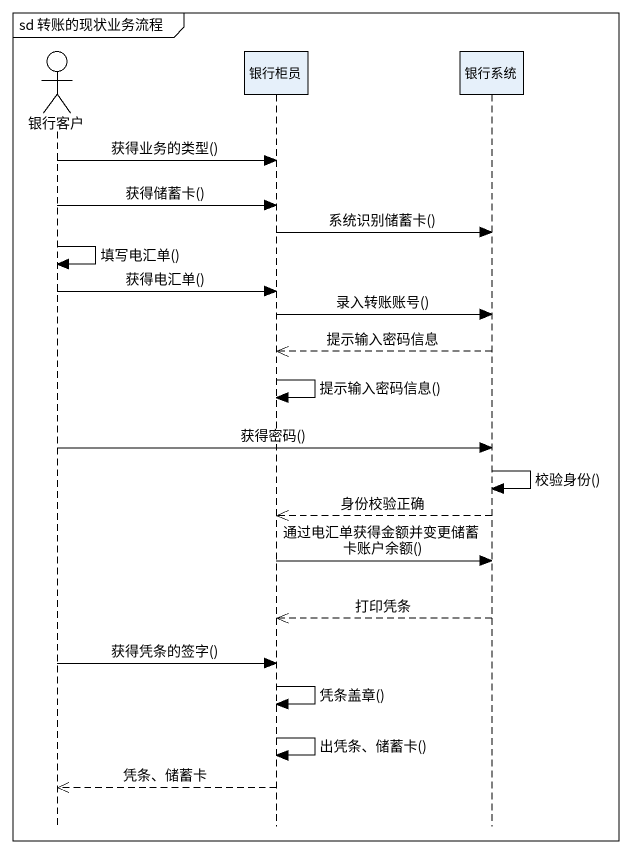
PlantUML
@startuml
mainframe sd 转账的现状业务流程
hide footbox
actor 银行客户
participant 银行柜员
participant 银行系统

银行客户 -> 银行柜员 : 获得业务的类型()
银行客户 -> 银行柜员 : 获得储蓄卡()
银行柜员 -> 银行系统 : 系统识别储蓄卡()
银行客户 -> 银行客户 : 填写电汇单()
银行客户 -> 银行柜员 : 获得电汇单()
银行柜员 -> 银行系统 : 录入转账账号()
银行系统 -->> 银行柜员 : 提示输入密码信息
银行柜员 -> 银行柜员 : 提示输入密码信息()
银行客户 -> 银行系统 : 获得密码()
银行系统 -> 银行系统 : 校验身份()
银行系统 -->> 银行柜员 : 身份校验正确
银行柜员 -> 银行系统 : 通过电汇单获得金额并变更储蓄卡账户余额()
银行系统 -->> 银行柜员 : 打印凭条
银行客户 -> 银行柜员 : 获得凭条的签字()
银行柜员 -> 银行柜员 : 凭条盖章()
银行柜员 -> 银行柜员 : 出凭条、储蓄卡()
银行柜员 -->> 银行客户 : 凭条、储蓄卡
@enduml
